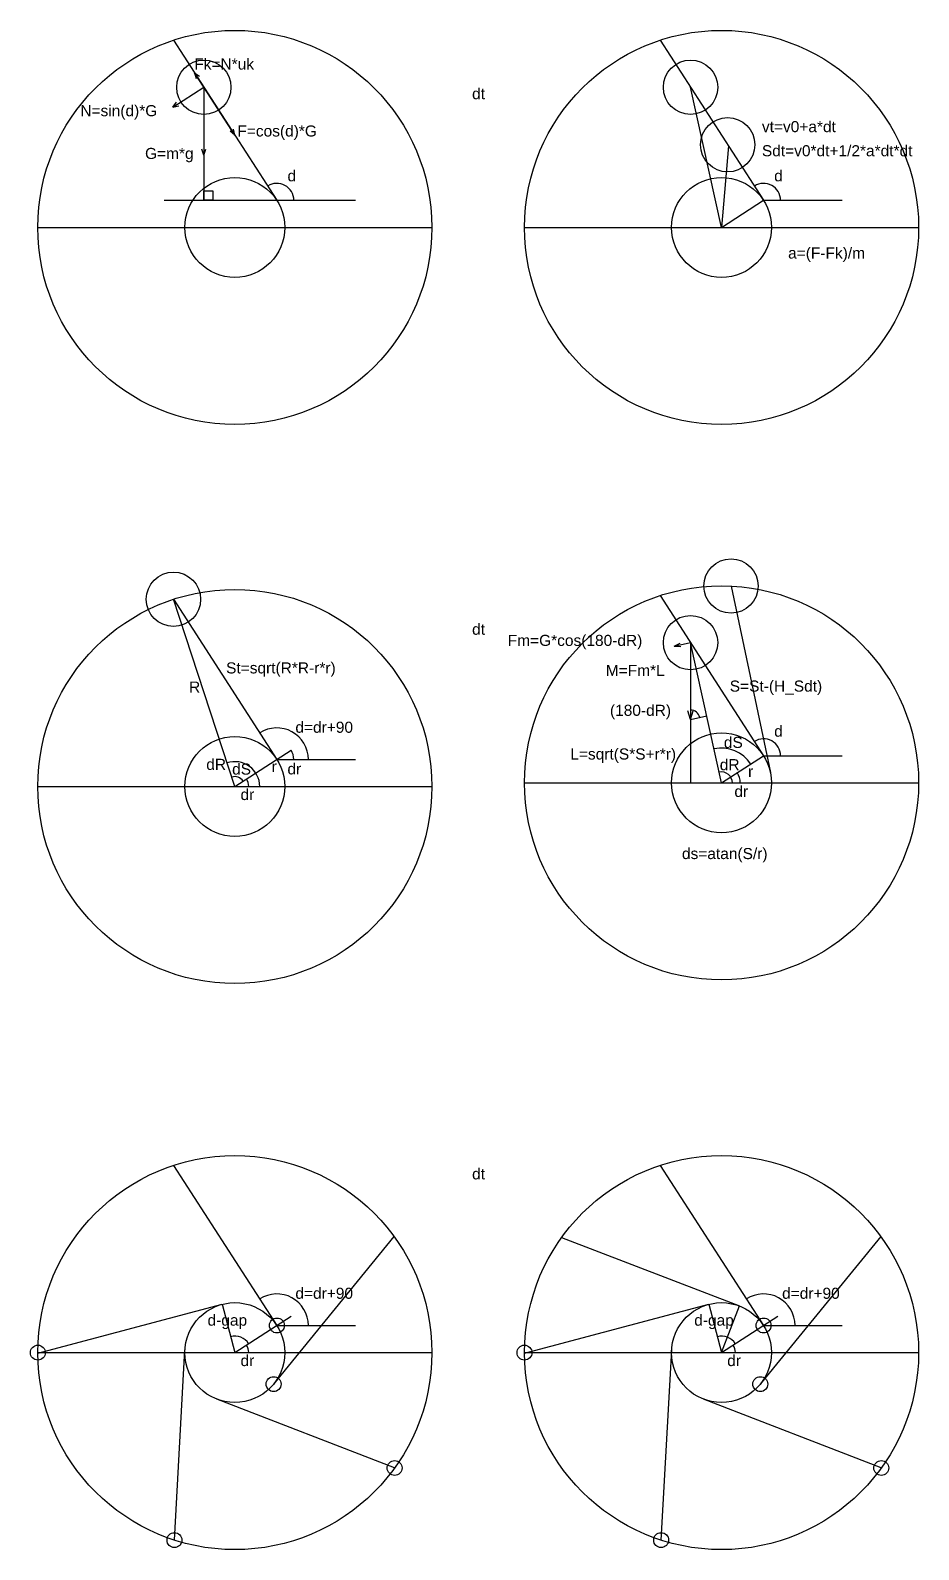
# Model space of a CAD drawing. Header units: millimetres. Extents: x -960 to 1146, y -1084 to 1107.
# Drawn here: x -949.7 to -749.2, y -769.6 to -426.8 of the extents above; entities that cross this region are included whole.
import ezdxf

# ---------------------------------------------------------------- set-up
doc = ezdxf.new("R2010")
doc.units = ezdxf.units.MM
doc.styles.get("Standard").update_dxf_attribs({"font": 'arial.ttf'})

msp = doc.modelspace()

# ---------------------------------------------------------------- linework, layer by layer
for p, q in [((-917.38, -428.97), (-894.05, -465.11)), ((-807.55, -428.97), (-784.22, -465.11)), ((-917.38, -555.15), (-894.05, -591.3)), ((-791.56, -552.16), (-782.67, -594.25)), ((-917.38, -682.91), (-894.05, -719.05)), ((-807.55, -682.91), (-784.22, -719.05)), ((-867.62, -698.93), (-894.79, -732.29)), ((-757.79, -698.93), (-784.96, -732.29)), ((-947.99, -725.28), (-906.41, -714.27)), ((-838.16, -725.28), (-796.58, -714.27)), ((-917.16, -767.49), (-914.78, -724.54)), ((-807.33, -767.49), (-804.95, -724.54)), ((-867.48, -751.21), (-907.6, -735.68)), ((-757.65, -751.21), (-797.77, -735.68))]:
    msp.add_line(p, q)
at = {"color": 8}
for p, q in [((-910.53, -439.59), (-912.64, -436.31)), ((-912.64, -436.31), (-911.51, -437.09)), ((-912.64, -436.31), (-912.29, -437.64)), ((-917.49, -444.09), (-910.53, -439.59)), ((-910.53, -439.59), (-910.53, -465.11)), ((-903.56, -450.39), (-910.53, -439.59)), ((-793.7, -471.23), (-800.7, -439.59)), ((-917.49, -444.09), (-916.7, -442.96)), ((-917.49, -444.09), (-916.16, -443.75)), ((-903.56, -450.39), (-903.8, -449.04)), ((-903.56, -450.39), (-904.62, -449.52)), ((-910.53, -454.89), (-911, -453.6)), ((-910.53, -454.89), (-910.05, -453.6)), ((-792.16, -452.82), (-793.7, -471.23)), ((-919.46, -465.11), (-876.28, -465.11)), ((-793.7, -471.23), (-784.22, -465.11)), ((-784.22, -465.11), (-766.45, -465.11)), ((-947.99, -471.23), (-859.06, -471.23)), ((-838.17, -471.23), (-749.23, -471.23)), ((-903.53, -597.41), (-917.38, -555.15)), ((-804.36, -565.75), (-800.7, -564.94)), ((-804.36, -565.75), (-803.04, -565.09)), ((-793.7, -596.58), (-800.7, -564.94)), ((-800.7, -564.94), (-800.7, -596.58)), ((-804.36, -565.75), (-802.89, -565.8)), ((-800.7, -582.3), (-801.28, -580.33)), ((-800.7, -582.3), (-800.11, -580.33)), ((-800.7, -582.3), (-797.04, -581.49)), ((-903.53, -597.41), (-890.83, -589.22)), ((-894.05, -591.3), (-876.28, -591.3)), ((-793.7, -596.58), (-784.22, -590.47)), ((-784.22, -590.47), (-766.45, -590.47)), ((-838.17, -596.58), (-749.23, -596.58)), ((-947.99, -597.41), (-859.06, -597.41)), ((-906.41, -714.27), (-903.53, -725.17)), ((-796.58, -714.27), (-793.7, -725.17)), ((-793.7, -725.17), (-789.64, -714.65)), ((-903.53, -725.17), (-890.83, -716.97)), ((-894.05, -719.05), (-876.28, -719.05)), ((-793.7, -725.17), (-781, -716.97)), ((-784.22, -719.05), (-766.45, -719.05)), ((-947.99, -725.17), (-859.06, -725.17)), ((-838.17, -725.17), (-749.23, -725.17))]:
    msp.add_line(p, q, dxfattribs=at)
at = {"color": 1}
for p, q in [((-807.55, -554.32), (-784.22, -590.47)), ((-829.78, -699.17), (-789.64, -714.65))]:
    msp.add_line(p, q, dxfattribs=at)
at = {"color": 8, "flags": 128}
msp.add_lwpolyline([(-910.53, -465.11), (-910.53, -462.97), (-908.49, -462.97), (-908.49, -465.11)], close=True, dxfattribs=at)
for centre, radius in [((-903.53, -471.23), 44.47), ((-793.7, -471.23), 44.47), ((-910.53, -439.59), 6.13), ((-800.7, -439.59), 6.13), ((-903.53, -471.23), 11.27), ((-793.7, -471.23), 11.27), ((-791.56, -552.16), 6.13), ((-917.38, -555.15), 6.13), ((-903.53, -597.41), 44.47), ((-793.7, -596.58), 44.47), ((-903.53, -597.41), 11.27), ((-793.7, -596.58), 11.27), ((-903.53, -725.17), 44.47), ((-793.7, -725.17), 44.47), ((-903.53, -725.17), 11.27), ((-793.7, -725.17), 11.27), ((-894.05, -719.05), 1.68), ((-784.22, -719.05), 1.68), ((-947.99, -725.17), 1.68), ((-838.17, -725.17), 1.68), ((-894.79, -732.29), 1.68), ((-784.96, -732.29), 1.68), ((-867.48, -751.21), 1.68), ((-757.65, -751.21), 1.68), ((-917.16, -767.49), 1.68), ((-807.33, -767.49), 1.68)]:
    msp.add_circle(centre, radius)
at = {"color": 1}
for centre in [(-792.32, -452.57), (-800.7, -564.94)]:
    msp.add_circle(centre, 6.13, dxfattribs=at)
at = {"color": 8}
for centre, radius, start, end in [((-894.05, -465.11), 3.83, 0, 122.8357), ((-784.22, -465.11), 3.83, 0, 122.8357), ((-800.7, -582.3), 2.15, 12.4753, 90), ((-894.05, -591.3), 7.12, 0, 122.8357), ((-894.05, -591.3), 3.83, 0, 32.8357), ((-793.7, -596.58), 7.84, 32.8357, 102.4753), ((-784.22, -590.47), 3.83, 0, 122.8357), ((-903.53, -597.41), 5.61, 0, 108.1505), ((-903.53, -597.41), 2.24, 32.8357, 108.1505), ((-903.53, -597.41), 3.13, 0, 32.8357), ((-793.7, -596.58), 2.45, 0, 102.4753), ((-793.7, -596.58), 4.24, 0, 32.8357), ((-894.05, -719.05), 7.12, 0, 122.8357), ((-784.22, -719.05), 7.12, 0, 122.8357), ((-903.53, -725.17), 3.7, 32.8357, 104.8357), ((-793.7, -725.17), 3.7, 32.8357, 104.8357), ((-903.53, -725.17), 3.13, 0, 32.8357), ((-793.7, -725.17), 3.13, 0, 32.8357)]:
    msp.add_arc(centre, radius, start, end, dxfattribs=at)

# ---------------------------------------------------------------- texts
at = {"color": 2}
for s, p in [('Fk=N*uk', (-912.69, -435.6)), ('dt', (-850, -442.29)), ('N=sin(d)*G', (-938.4, -446.13)), ('F=cos(d)*G', (-902.96, -450.71)), ('vt=v0+a*dt', (-784.59, -449.73)), ('Sdt=v0*dt+1/2*a*dt*dt', (-784.59, -455.17)), ('G=m*g', (-923.8, -455.78)), ('d', (-891.65, -460.82)), ('d', (-781.82, -460.82)), ('a=(F-Fk)/m', (-778.68, -478.25)), ('dt', (-850, -563.16)), ('Fm=G*cos(180-dR)', (-841.95, -565.68)), ('St=sqrt(R*R-r*r)', (-905.51, -571.89)), ('M=Fm*L', (-819.82, -572.45)), ('R', (-913.87, -576.21)), ('S=St-(H_Sdt)', (-791.85, -575.99)), ('(180-dR)', (-818.88, -581.46)), ('d=dr+90', (-889.87, -585.28)), ('dS', (-793.18, -588.7)), ('d', (-781.82, -586.17)), ('L=sqrt(S*S+r*r)', (-827.83, -591.32)), ('dR', (-909.98, -593.66)), ('dS', (-904.15, -594.72)), ('r', (-895.23, -594.15)), ('dr', (-891.66, -594.68)), ('dR', (-794.1, -593.73)), ('r', (-787.71, -595.26)), ('dr', (-902.25, -600.47)), ('dr', (-790.8, -599.76)), ('ds=atan(S/r)', (-802.63, -613.79)), ('dt', (-850, -686.08)), ('d=dr+90', (-889.87, -713.03)), ('d=dr+90', (-780.04, -713.03)), ('d-gap', (-909.69, -719.1)), ('d-gap', (-799.86, -719.1)), ('dr', (-902.25, -728.22)), ('dr', (-792.42, -728.22))]:
    msp.add_text(s, height=2.5, dxfattribs=at).set_placement(p)

doc.saveas('drawing.dxf')
